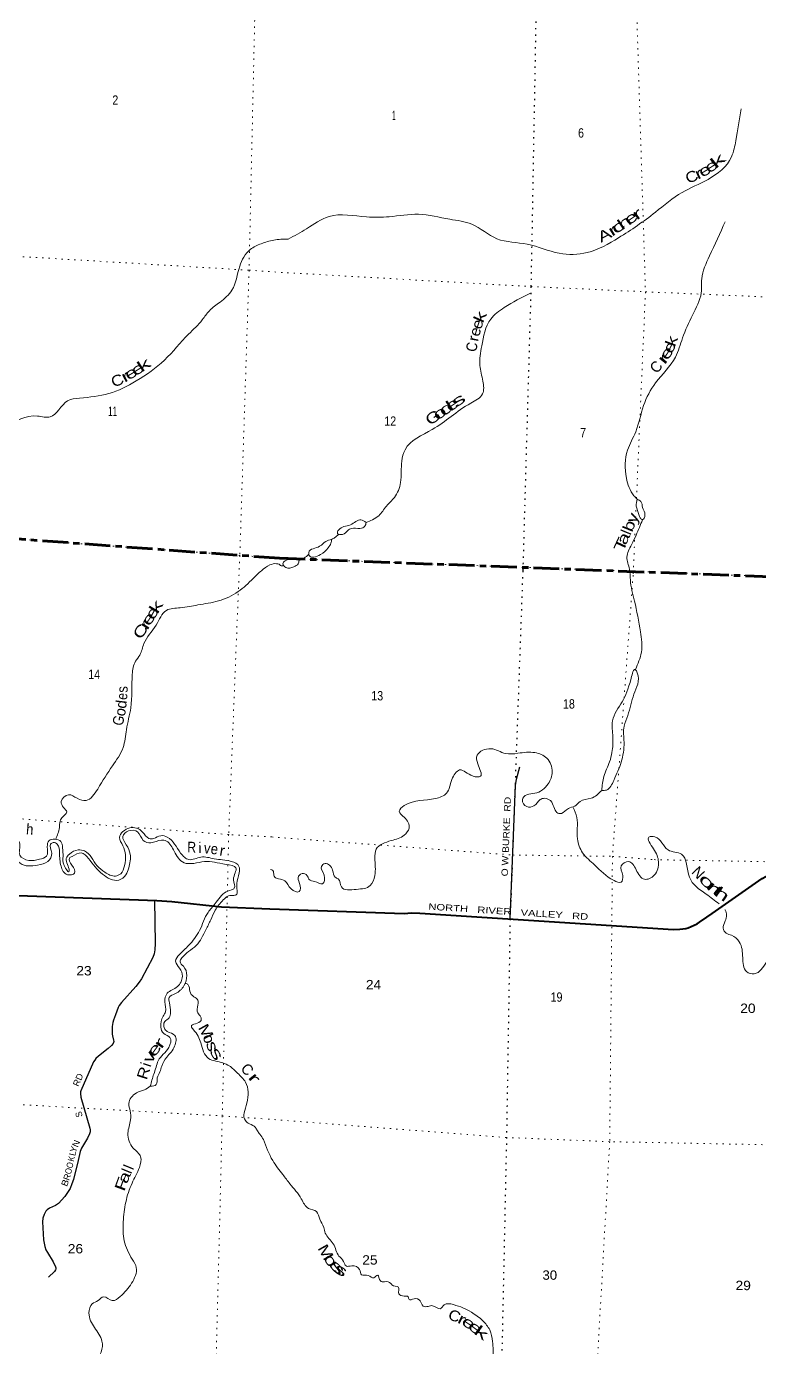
# Model space of a CAD drawing. Header units: feet. Extents: x -757852 to -501257, y -360805 to -170898.
# Drawn here: x -633352 to -619672, y -265055 to -240407 of the extents above; entities that cross this region are included whole.
import ezdxf
from ezdxf.enums import TextEntityAlignment as Align

# ---------------------------------------------------------------- set-up
doc = ezdxf.new("R2010")
doc.units = ezdxf.units.FT
doc.header["$LTSCALE"] = 80
doc.linetypes.add('DOTTED', pattern=[1.5, 0.3, -1.2])
doc.linetypes.add('LONG_DASH_SHORT_DASH', pattern=[9.9, 6, -1.2, 1.5, -1.2])
for name, color, linetype, lineweight in [('11', 7, 'LONG_DASH_SHORT_DASH', 60), ('26', 7, 'Continuous', 40), ('27', 7, 'Continuous', 13), ('29', 7, 'Continuous', 25), ('39', 7, 'Continuous', 13), ('41', 7, 'Continuous', 13), ('6', 7, 'DOTTED', 25), ('7', 7, 'DOTTED', 13)]:
    doc.layers.add(name, color=color, linetype=linetype, lineweight=lineweight)
doc.layers.add('30', color=7, linetype='Continuous')

msp = doc.modelspace()

# ---------------------------------------------------------------- linework, layer by layer
at = {"layer": '11'}
msp.add_line((-628624.4, -250336.69), (-597209.49, -251522.57), dxfattribs=at)
msp.add_lwpolyline([(-628624.4, -250336.69), (-634658.23, -249892.33), (-634658.31, -249894.33), (-656215.38, -249505.67), (-660043.88, -249339.31)], dxfattribs=at)
at = {"layer": '26'}
for points in [[(-637751.23, -253010.48), (-637651.91, -253185.49), (-637616.79, -253266.11), (-637598.13, -253322.2), (-637342.79, -253959.74), (-637297.6, -254050.62), (-637120.72, -254362.64), (-637020.12, -254573.75), (-636972.22, -254706.97), (-636946.88, -254763.67), (-636901.97, -254833.07), (-636835.54, -254904.79), (-636474.02, -255188.41), (-636357.19, -255291.53), (-635011.73, -256478.41), (-634946.55, -256527.15), (-634888.03, -256559.67), (-634818.46, -256580.9), (-634720.03, -256588.34), (-630916.53, -256724.34), (-630631.57, -256747.51), (-629707.17, -256841.83), (-628804.59, -256884.84)], [(-620537.06, -256967.89), (-619608.76, -256314.52), (-619535.1, -256275.96), (-619483.32, -256260.41), (-619439.98, -256255.52), (-619359.07, -256252.64), (-619269.37, -256264.99), (-618889.94, -256347.56), (-618785.67, -256365.32), (-618693.65, -256371.94), (-618242.32, -256406.49), (-618017.46, -256417.7), (-617944.36, -256414.53), (-617833.04, -256401.58), (-617094.34, -256286.19), (-617034.44, -256270.78), (-616990.43, -256260.42), (-616949.01, -256239.69), (-616905.01, -256200.84), (-616851.87, -256122.88), (-616822.17, -256060.97), (-616801.01, -255977.59), (-616692.64, -255117.8)], [(-628804.59, -256884.84), (-626293.37, -256968.31), (-626158.21, -256954.52), (-625999.65, -256963.61), (-621261.8, -257267.95), (-621143.96, -257261.55), (-621032.64, -257248.59), (-620988.64, -257238.23), (-620929.1, -257214.92), (-620820.11, -257163.33), (-620773.78, -257132.03), (-620637.18, -257038.36), (-620537.06, -256967.89)]]:
    msp.add_lwpolyline(points, dxfattribs=at)
at = {"layer": '29'}
for points in [[(-624314.48, -257071.86), (-624216.28, -254580.07), (-624197.35, -254461.24), (-624134.1, -254233.05)], [(-630957.22, -256721.03), (-630948.77, -257527.56), (-630953.03, -257645.75), (-630967.39, -257719.97), (-630988.93, -257789.41), (-631201.34, -258188.64), (-631244.96, -258253.91), (-631305.31, -258334.42), (-631571.8, -258632.62), (-631617.05, -258689.68), (-631636.19, -258725.6), (-631689.75, -258862.21), (-631727.12, -258960.24), (-631737.89, -259005.73), (-631747.07, -259081.19), (-631747.47, -259223.62), (-631742.97, -259255.55), (-631723.54, -259331.36), (-631721.14, -259357.7), (-631721.74, -259379.25), (-631730.11, -259396.01), (-631761.82, -259434.32), (-631821.64, -259489.39), (-632007.2, -259631.92), (-632053.75, -259677.34), (-632075.29, -259706.08), (-632096.18, -259738), (-632333.9, -260277.24), (-632340.9, -260299.87), (-632343.29, -260330.99), (-632332.69, -260401.45), (-632167.41, -260979.86), (-632162.63, -261008.59), (-632162.63, -261044.51), (-632174.59, -261080.42), (-632213.02, -261161.39), (-632324.14, -261353.38), (-632345.56, -261412.67), (-632383.54, -261578.03), (-632470.11, -261935.2), (-632500.23, -262017.95), (-632533.52, -262105.19), (-632581.38, -262179.42), (-632636.43, -262253.11), (-632753.66, -262382.94), (-632805.29, -262419.41), (-632918.77, -262471.53), (-632962.19, -262501.86), (-632985.77, -262528.99), (-633018.52, -262588.67), (-633045.59, -262658.28), (-633053.8, -262724.04), (-633033.21, -263059.03), (-633006.11, -263185.04), (-632986.96, -263249.69), (-632960.09, -263297.1), (-632853.37, -263473.86), (-632807.16, -263567.08), (-632800.92, -263586.08), (-632800.92, -263607.63), (-632805.71, -263623.2), (-632825.17, -263650.79), (-632938.3, -263756.3)]]:
    msp.add_lwpolyline(points, dxfattribs=at)
at = {"layer": '39'}
for points in [[(-639949.95, -241743.82), (-639821.94, -241656.54), (-639588.63, -241602.52), (-639342.06, -241629.43), (-639104.05, -241728.45), (-638888.34, -241659.72), (-638554.23, -241657.58), (-638272.99, -241498.67), (-638202.8, -241102.91), (-638133.96, -240918.3), (-637899.97, -240729.54), (-637644.67, -240622), (-636999.29, -240580.69), (-636554.01, -240564.42), (-636417.55, -240287.69), (-636243.59, -240261.73), (-635914.28, -240166.89), (-635918.48, -240114.44), (-635950.42, -239934.28), (-635818.7, -239850.48), (-635700.4, -239862.75), (-635706.87, -240047.58), (-635689.02, -240112.58), (-635546.14, -240169.98), (-635451.47, -240167.33), (-635478.96, -240262.9), (-635470.74, -240315.49), (-635339.32, -240412.71), (-635234.91, -240476.78), (-635093.8, -240469.76), (-634878.19, -240461.37), (-634616.33, -240396.3), (-634204.54, -240417.05), (-633996.47, -240394.31), (-633873.37, -240211.65), (-633759.55, -240006.52), (-633672.52, -239762.22), (-633562.46, -239607.25), (-633394.79, -239703.76), (-633241.91, -239705.2), (-633189.46, -239586.39), (-633312.28, -239473.38), (-633188.43, -239326.95), (-632889.4, -239349.7), (-632645.2, -239271.93), (-632305.93, -239064.81), (-632047.58, -238812.55), (-631887.77, -238673.44), (-631716.53, -238552.83), (-631597.64, -238490.7), (-631487.05, -238377.99), (-631348.68, -238449.31), (-631288.15, -238387.11), (-631161.66, -238222.67), (-630880.63, -238069.78), (-630803.47, -237877.43), (-630618.55, -237538.07), (-630388.4, -237286.81), (-630156.38, -237154.3), (-629991.1, -237031.48), (-630077.96, -236925.79), (-630166.54, -236811.99), (-630112.5, -236705.31), (-630092.11, -236525.01), (-629778.77, -236196.27), (-629424.46, -235846.87), (-629280.84, -235652.87), (-629185.87, -235469.19), (-628881.92, -235063.69), (-628594.7, -234734.01), (-628378.14, -234468.2), (-628190.3, -234275.77)], [(-619999.76, -241948.17), (-620099.1, -242540.6), (-620178.12, -242841.82), (-620617.5, -243263.2), (-621102.97, -243507.79), (-621600.86, -243876.78), (-622287.68, -244353.85), (-622874.82, -244629.09), (-623396.42, -244642.89), (-623994.11, -244474.83), (-624559.9, -244372.32), (-625031.18, -244100), (-625442.38, -244006.97), (-626026.62, -243913.87), (-626571.53, -243961.08), (-626998.18, -243964.15), (-627698.07, -243955.56), (-628116.58, -244184.4), (-628462.2, -244378.31)], [(-620295.26, -244053.71), (-620589.42, -244693.63), (-620735.2, -245119.33), (-620744.41, -245380.73), (-620907.99, -245797.75), (-621092.02, -246224.12), (-621227.35, -246581.74), (-621596.38, -247061.97), (-621820.6, -247486.92), (-621968.57, -247974.95), (-622119.41, -248315.92), (-622141.85, -248838.58), (-622000.6, -249169.72), (-621938.56, -249236.34)], [(-636440.3, -250167.34), (-636197.79, -250228.05), (-635907.84, -250107.67), (-635570.91, -250025.17), (-635443.91, -249961.32), (-635168.43, -249967.14), (-635141.55, -249831.32), (-635080.33, -249634.37), (-634816.68, -249460.75), (-634713.45, -249098.36), (-634623.57, -248542.39), (-634492.94, -248259.42), (-634140.13, -248010.54), (-633754.59, -247861.39), (-633142.62, -247682.11), (-632907.76, -247698.54), (-632581.33, -247398.43), (-632358.15, -247346.06), (-631811.92, -247263), (-631298.54, -247025.89), (-630771.79, -246636.38), (-630320.18, -246151.67), (-630065.36, -245885.21), (-629932.63, -245714.95), (-629733.79, -245553.1), (-629510.73, -245331.76), (-629366.36, -244886.36), (-629170.29, -244573.54), (-628965.24, -244464.21), (-628731.44, -244396.13), (-628462.2, -244378.31)], [(-623933.69, -245386.97), (-624424.1, -245657.57), (-624677.12, -245872.11), (-624845.69, -246373.52), (-624880.69, -246738.7), (-624822.49, -247028.66), (-624830.99, -247269.95), (-625050.31, -247441.4), (-625769.84, -247933.42), (-626278.06, -248310.1), (-626339.9, -248523.34), (-626360.1, -248925.28), (-626476.45, -249201.03), (-626625, -249362.89), (-626770.18, -249542.99), (-626885.48, -249617.44), (-627004.01, -249669.63)], [(-621938.49, -249234.33), (-621957.09, -249362.52), (-621907.31, -249523.04), (-621884.43, -249584.53), (-621839.2, -249614.32), (-621796.04, -249531.28), (-621839.31, -249388.82), (-621871.51, -249274.94), (-621938.56, -249236.34)], [(-627003.79, -249669.53), (-627100.85, -249619.9), (-627299.24, -249711.55), (-627520.03, -249810.47), (-627540.38, -249874.17), (-627446.43, -249891.58), (-627349.36, -249820.52), (-627281.49, -249778.62), (-627120.58, -249780.27), (-627028.52, -249737.21), (-627003.79, -249669.53)], [(-621841.75, -249617.94), (-621960.07, -249903.99), (-622046.9, -250084.14), (-622133.49, -250314.63), (-622085.15, -250541.82), (-622068.12, -250743.75), (-621991.37, -251135.03), (-621880.86, -251710.7), (-621862.03, -252089.87), (-621974.15, -252412.2)], [(-627514.27, -249890.02), (-627564.54, -249931.71), (-627589.36, -249950.96), (-627648.91, -249985.1)], [(-627648.91, -249985.1), (-627756.91, -250023.57), (-627872.77, -250114.11), (-628075.96, -250227.73), (-628067.97, -250286.4), (-627858.13, -250269.65), (-627714.87, -250143.84), (-627661.44, -250055.13), (-627651.34, -249985.97)], [(-628256.1, -250372.38), (-628412.38, -250350.06), (-628520.2, -250387.22), (-628558.22, -250438.22), (-628504.43, -250510.58), (-628357.02, -250495.65), (-628274.66, -250442.19), (-628258.11, -250372.3)], [(-628081.33, -250265.8), (-628162.25, -250335.42), (-628221.66, -250365.54), (-628258.11, -250372.3)], [(-632803.45, -255584.12), (-632735.21, -255364.29), (-632688.54, -255180.9), (-632598.26, -255073.5), (-632657.68, -254988.9), (-632700.18, -254880.78), (-632562.83, -254750.92), (-632404.22, -254818.94), (-632234.59, -254859.2), (-632019.85, -254645.61), (-631745.13, -254212.91), (-631546.06, -253872.04), (-631484.08, -253538.35), (-631401.35, -253128.96), (-631373.46, -252504.39), (-631312.64, -252261.17), (-631232.05, -252143.36), (-631156.13, -251928.84), (-630926.7, -251583.02), (-630736.06, -251310.24), (-630476.77, -251261.18), (-630146.92, -251208.6), (-629763.98, -251133.77), (-629395.69, -250959.87), (-629113.43, -250714.5), (-628961.45, -250569.07), (-628804.77, -250462.03), (-628677.17, -250438.43), (-628626.54, -250448.07)], [(-628544.77, -250472.98), (-628577.79, -250479.81), (-628627.95, -250447.8)], [(-622602.84, -254670.95), (-622563.49, -254410.61), (-622455.17, -254134.58), (-622412.98, -253964.94), (-622394.53, -253669.63), (-622400.19, -253373.48), (-622222.66, -253017.35), (-622054.28, -252578.35), (-621976.06, -252414.01), (-621938.07, -252477.76), (-622000.39, -252876.21), (-622116.9, -253270.73), (-622186.28, -253469.61), (-622186.93, -253773.6), (-622238.15, -254142.24), (-622378.94, -254483.56), (-622512.06, -254664.08), (-622602.84, -254670.95)], [(-622602.84, -254670.95), (-622803.22, -254818.9), (-623008.45, -254876.08), (-623108.09, -254963.16), (-623226.34, -255007.31), (-623356.35, -255099.36), (-623420.58, -255095.08), (-623536.22, -254893.7), (-623670.39, -254818.5), (-623751.76, -254843.81), (-623868.47, -254958.48), (-624003.82, -254973.83), (-624083.83, -254846.19), (-624002.06, -254752.43), (-623850.21, -254725.58), (-623602.48, -254547.08), (-623526.29, -254326.3), (-623629.9, -254068.97), (-623851.64, -253966.52), (-624167.91, -253977.5), (-624399.5, -253983.42), (-624675.99, -253893.13), (-624929.71, -254013.03), (-624919.3, -254174.46), (-624869.17, -254407.76), (-625007.9, -254404.88), (-625257.34, -254289.37), (-625402.52, -254469.47), (-625501.94, -254721.65), (-625708.73, -254823.07), (-626290.85, -254955.54), (-626385.03, -255058.92), (-626290.53, -255175), (-626203.03, -255375.39), (-626292.17, -255507.14), (-626535.2, -255609.29), (-626816.53, -255770.49), (-626840.35, -255932.73), (-626841.92, -256262.86), (-626926.95, -256449.11), (-627188.94, -256518.38), (-627466.99, -256472.33), (-627528.14, -256323.2), (-627585.35, -256290.98), (-627631.13, -256162.53), (-627771.56, -256036.77), (-627839.79, -256088.73), (-627789.26, -256253.59), (-627819.11, -256415.61), (-627968.41, -256370.07), (-628065.81, -256336.44), (-628090.38, -256291.28), (-628172.37, -256219.93), (-628268.8, -256272.9), (-628249.36, -256406.47), (-628254.82, -256561.3), (-628405.98, -256511.67), (-628525.4, -256360.49), (-628638.74, -256322.26), (-628712.03, -256289.47), (-628733.31, -256208.19), (-628747.9, -256165.4), (-628791.54, -256147.75)], [(-631036.67, -260192.09), (-630972.53, -259969.1), (-630927.69, -259837.95), (-630889.31, -259718.64), (-630691.4, -259468.24), (-630668.92, -259286), (-630786.98, -259209.37), (-630841.19, -259090.77), (-630797.85, -258887.16), (-630752.62, -258802.28), (-630764.24, -258616.81), (-630720.5, -258459.47), (-630528.96, -258333.56), (-630437.73, -258141.71), (-630488.73, -257989.03), (-630564.77, -257861.6), (-630494.02, -257737.41), (-630321.02, -257566.58), (-630115.96, -257284.26), (-629957.3, -256947.98), (-629826.86, -256785.7), (-629622.03, -256567.73), (-629522.07, -256529.06), (-629468.63, -256496.78), (-629481.23, -256339.44), (-629437.19, -256115.73), (-629622.13, -256052.8), (-630024.76, -256000.2), (-630225.13, -256033.27), (-630405.8, -256020.78), (-630591.5, -255806.96), (-630735.84, -255618.76), (-630829.67, -255597.31), (-631024.71, -255650.68), (-631167.94, -255603.32), (-631273.14, -255446.7), (-631445.56, -255428.47), (-631549.7, -255529.34), (-631484.7, -255684.53), (-631412.36, -255860.1), (-631439.52, -256118.61), (-631494.33, -256247.39), (-631626.54, -256345.25), (-631928.58, -256235.9), (-632193.94, -255940.79), (-632325.22, -255839.55), (-632498.58, -255905.77), (-632545.86, -255934.26), (-632500.26, -256068.64), (-632450.98, -256213.21), (-632582.88, -256244.71), (-632704.09, -256085.49), (-632733.63, -255837.03), (-632774.3, -255676.67), (-632849.69, -255645.82), (-632898.91, -255672.22), (-632878.62, -255839.9), (-632950.49, -255996.23), (-633142.08, -256065.82), (-633466.89, -256032.09), (-633539.75, -255928.92), (-633538.26, -255713.74), (-633561.51, -255630.44), (-633693.59, -255609.63), (-633804.39, -255728.37), (-633851.45, -255865.48), (-633778.31, -255960.62), (-633654.81, -256111.87), (-633725.21, -256226.02), (-633945.3, -256189.99), (-634193.4, -256034.29), (-634256.96, -255895.24), (-634187.26, -255801.19), (-634045.5, -255717.75), (-634030.56, -255635.81), (-634183.03, -255507.67), (-634449.41, -255299.02), (-634607.64, -255335.6), (-634820.95, -255450.68), (-634978.99, -255366.59), (-634937.47, -255215.2), (-634846.8, -255053.9), (-634909.52, -254876.26), (-635004.2, -254764.26), (-635166.67, -254758.94), (-635235.95, -254888.74), (-635139.32, -255002.82), (-635104.44, -255098.6), (-635204.98, -255211.68), (-635336.01, -255160.73), (-635480.52, -255034.88)], [(-623142.89, -254980.05), (-623069.31, -255175.93), (-623057.21, -255574.99), (-622959.7, -255834.12), (-622734.46, -256065.54), (-622372.47, -256356.15), (-622242.71, -256384.89), (-622210.11, -256259.2), (-622239.98, -256078.97), (-622102.36, -255999.26), (-621960.84, -256151.23), (-621806.17, -256329.83), (-621620.47, -256255.85), (-621543.22, -256004.9), (-621635.26, -255762.07), (-621720.05, -255541.64), (-621611.26, -255537.43), (-621364.33, -255781.7), (-621113.68, -255863.02), (-620965.79, -256291.03), (-620654.96, -256606.01), (-620410.25, -256788.79)], [(-631036.83, -260192.19), (-630927.02, -260163.83), (-630906.51, -260037.84), (-630858.36, -259926.92), (-630822.34, -259817.58), (-630727.94, -259649.98), (-630581.96, -259446), (-630579.02, -259246.98), (-630719.25, -259171.57), (-630773.56, -259113.3), (-630767.12, -258986.81), (-630686.21, -258917.29), (-630660.45, -258813.62), (-630680.39, -258635.9), (-630682.98, -258537.25), (-630567.76, -258464.93), (-630409.82, -258321.72), (-630354.77, -258128.58), (-630419.07, -257953.3), (-630480.57, -257870.64), (-630445.81, -257797.46), (-630324.96, -257679.08), (-630178.05, -257563.64), (-630000.91, -257274.29), (-629905.8, -257086.6), (-629823.03, -256906.52), (-629675.53, -256716.68), (-629576.25, -256639.77), (-629475.34, -256631.3), (-629422.32, -256611.07), (-629415.7, -256536.89), (-629419.24, -256408.03), (-629378.19, -256212.37), (-629379.93, -256089.61), (-629523.62, -255997.99), (-629841.77, -255946.39), (-630094.3, -255917.25), (-630315.26, -255963.67), (-630469.96, -255841.48), (-630719.1, -255542.93), (-630842.94, -255516.38), (-630969.51, -255568.17), (-631064.04, -255566.81), (-631180.69, -255450), (-631297.19, -255373.93), (-631421.32, -255371.54), (-631612.78, -255549.21), (-631549.79, -255704.33), (-631501.36, -255873.01), (-631518.57, -256077.57), (-631588.15, -256225.94), (-631688.32, -256270.63), (-631885.04, -256199.24), (-632029.76, -256079.42), (-632263.53, -255801.53), (-632383.62, -255783.16), (-632549.36, -255861.72), (-632606.51, -255942.15), (-632584.25, -256053.57), (-632552.22, -256173.39), (-632552.5, -256181.43), (-632645.31, -256073.51), (-632665.47, -255901.82), (-632676.06, -255744.55), (-632708.02, -255622.72), (-632823.4, -255584.41), (-632928.89, -255608.8), (-632961.1, -255724.31), (-632975.25, -255898.8), (-633108.07, -255956.41), (-633308.02, -255977.42), (-633475.62, -255878.91), (-633474.2, -255665.75), (-633500.3, -255606.48), (-633653.43, -255554.75), (-633791.15, -255580), (-633883.34, -255741.64), (-633918.08, -255929.48), (-633822.13, -256005.32), (-633753.22, -256106.34), (-633760.8, -256150.32), (-633975.32, -256070.25), (-634161.82, -255936.86), (-634140.57, -255847.11), (-634013.86, -255791.29), (-633922.59, -255655.76), (-633974.82, -255595.56), (-634187.81, -255356.64), (-634454.99, -255228.42), (-634662.3, -255287.39), (-634793.18, -255347.08)], [(-620300.33, -256900.9), (-620299.21, -256902.44), (-620294.31, -257105.95), (-620333.36, -257243.49), (-620278.34, -257338.05), (-620179.07, -257375.78), (-620032.53, -257499.73), (-619968.45, -257793.92), (-619897.14, -258054.14), (-619753.73, -258095.44), (-619524.82, -257880.04), (-619400.66, -257725.37), (-619286.13, -257616.41)], [(-630378.34, -258273.37), (-630328.58, -258300.49), (-630298.63, -258422.25), (-630223.7, -258523.48), (-630147.42, -258586.55), (-630148.58, -258677.03), (-630149.69, -258823.82), (-630094.07, -258902.24), (-630088.21, -258964.81), (-630269.29, -259079.02), (-630229.12, -259138.79), (-630092.92, -259387.04), (-629948.14, -259677.84), (-629814.96, -259724.84), (-629562.53, -259814.32), (-629406.32, -259950.64), (-629259.27, -260118.82), (-629234.71, -260509.92), (-629260.24, -260836.87), (-629183.82, -260895.92), (-629073.45, -260962.22), (-629035.51, -261027.94), (-628987.44, -261092.02), (-628923.39, -261189.01)], [(-632285.47, -266125.33), (-632218.56, -265906.62), (-632141.68, -265722.3), (-631910.2, -265720.51), (-631785.4, -265604.29), (-631834.49, -265512.02), (-632026.18, -265354.31), (-631956.92, -265157.65), (-631939.7, -264953.1), (-632079.78, -264700.69), (-632182.92, -264427.47), (-632120.53, -264254.7), (-632013.84, -264196.16), (-631908.74, -264125.49), (-631746.26, -264197.67), (-631600.75, -264122.41), (-631386.76, -263872.6), (-631298.05, -263580.08), (-631373.1, -263424.53), (-631524.02, -263079.21), (-631541.87, -262726.57), (-631494.77, -262358.14), (-631377.69, -262002.28), (-631240.74, -261711.49), (-631217.63, -261511.17), (-631354.85, -261349.37), (-631455.76, -261070.2), (-631404.7, -260818.58), (-631413.08, -260655.36), (-631438.44, -260517.67), (-631294.61, -260317.65), (-631147.8, -260262.55), (-631036.67, -260192.09)], [(-628923.39, -261189.01), (-628749.56, -261581.11), (-628561.62, -261843.43), (-628426.9, -262017.3), (-628215.49, -262298.57), (-628080.84, -262474.45), (-627934.05, -262533.99), (-627870.68, -262677.16), (-627795.54, -262828.79), (-627767.15, -262936.5), (-627619.21, -263135), (-627512.6, -263364.25), (-627425.65, -263465.97), (-627380.32, -263550.11), (-627269.59, -263547.98), (-627127.1, -263615.42), (-627090.31, -263713.36), (-626966.07, -263727.81), (-626862.92, -263769.7), (-626788.73, -263719.97), (-626738.3, -263830.47), (-626662.29, -263843.22), (-626542.71, -263875.63), (-626523.54, -263902.48), (-626402.3, -263945.01), (-626392.56, -264068.16), (-626291.49, -264111.99), (-626219.5, -264124.6), (-626201.25, -264177.59), (-626110.18, -264162.69), (-625994.83, -264200.98), (-625939.89, -264297.55), (-625845.58, -264304.9), (-625762.62, -264291.72), (-625621.79, -264349.04), (-625546.82, -264277.19), (-625373.58, -264271.22), (-625038.5, -264411.9), (-624826.86, -264572.38), (-624696.09, -264744.1), (-624643.31, -264959.37), (-624638.5, -265279.65), (-624683.76, -265479.39), (-624689.9, -265710.7), (-624629.72, -265944.35), (-624631.11, -266040.94), (-624603.07, -266158.7), (-624608.48, -266255.15), (-624577.37, -266336.11)]]:
    msp.add_spline(points, degree=3, dxfattribs=at)
at = {"layer": '6'}
msp.add_lwpolyline([(-623239.37, -220584.67), (-623331.16, -223314.31), (-623319.91, -223737.5), (-623549.73, -228490.83), (-623550.52, -228969.97), (-623710.52, -233854.63), (-623711.88, -234178.72), (-623825.99, -239131.43), (-623820.09, -239477.93), (-623925.35, -245264.46), (-624078.06, -250570.15), (-624268.89, -255879.46), (-624315.41, -257072.23), (-624382.12, -261143.32), (-624492.99, -266339.15)], dxfattribs=at)
at = {"layer": '7'}
msp.add_line((-629585.33, -256062.43), (-629596.52, -256555), dxfattribs=at)
for points in [[(-628461.55, -220441.41), (-628561.84, -223036.63), (-628860.88, -228364.32), (-628962.41, -233682.97), (-629056.78, -238969.7), (-629191.82, -244958.97), (-629364.56, -250284.49), (-629572.45, -255495.39), (-629583.54, -255983.5)], [(-621069.14, -220643.86), (-621233.54, -223911.79), (-621494.36, -229145.21), (-621706.65, -234257.53), (-621969.63, -239494.91), (-621785.98, -245362.1), (-621969.36, -249568.39)], [(-639750.46, -244445.08), (-634493.21, -244642.84), (-629191.82, -244958.97), (-628477.74, -245006.63)], [(-628477.74, -245006.63), (-623925.35, -245264.46), (-621785.98, -245362.1), (-618872.95, -245487.04), (-616634.53, -245457.31), (-611354.38, -245726.19), (-606147.86, -245959.12), (-600950.22, -246157.3), (-597075.77, -246342.89)], [(-660043.88, -249339.31), (-656206.94, -249507.1), (-650487.47, -249606.86), (-645292.91, -249697.92), (-640003.95, -249798.83), (-634728.44, -249890.44), (-629382.06, -250282.5), (-628624.4, -250336.69)], [(-621983.01, -249881.6), (-622016.64, -250652.96), (-622402.76, -255902.09), (-622453.61, -261229.49), (-622744.55, -266386.85)], [(-597209.49, -251522.57), (-601057.18, -251377.09), (-606327.17, -251174.14), (-611604.67, -250978.34), (-616801.34, -250780.89), (-622008.72, -250579.18), (-624072.11, -250507.58), (-628624.4, -250336.69)], [(-628767.61, -255540.91), (-629572.45, -255495.39), (-634803.86, -255100.8)], [(-628767.61, -255540.91), (-624264.12, -255877.07), (-622402.76, -255902.09), (-621622.25, -255963.86), (-617076.02, -256047.78), (-616265.71, -256078.51)], [(-629598.72, -256651.6), (-629691.82, -260749.04), (-629823.67, -266014.31), (-629828.96, -266192.76)], [(-640346.68, -260340.19), (-635086.29, -260447.68), (-629691.82, -260749.04), (-628912.42, -260803.19)], [(-597479.49, -261900.61), (-601462.5, -261696.43), (-606664.93, -261563.18), (-611919.32, -261420.04), (-617320.45, -261330.1), (-622453.61, -261229.49), (-624384.41, -261151.29), (-628912.42, -260803.19)]]:
    msp.add_lwpolyline(points, dxfattribs=at)

# ---------------------------------------------------------------- texts
at = {"layer": '27', "width": 1.3}
msp.add_text('NORTH   RIVER   VALLEY   RD', height=120, rotation=356.325, dxfattribs=at).set_placement((-625844.29, -256897.24))
at = {"layer": '30'}
for s, rotation, width, p in [('O W BURKE  RD', 87.743, 1.2, (-624358.28, -256278.2)), ('RD', 66.21, 1.05, (-632380.41, -260209.22))]:
    msp.add_text(s, height=120, rotation=rotation, dxfattribs=dict(at, width=width)).set_placement(p)
msp.add_text('S', height=120, rotation=105.947, dxfattribs=at).set_placement((-632298.06, -260756.25))
for s, rotation, width, p in [('N', 66.939, 1.1, (-632367.76, -261287.56)), ('K', 76.376, 0.9, (-632454.04, -261562.54)), ('L', 77.065, 1.05, (-632429.95, -261458.17)), ('Y', 72.136, 1.05, (-632412.72, -261390.36)), ('O', 76.376, 0.85, (-632506.09, -261791.59)), ('O', 76.376, 0.85, (-632480.66, -261681.53)), ('B', 69.114, 1.15, (-632573.23, -262019.23))]:
    msp.add_text(s, height=120, rotation=rotation, dxfattribs=dict(at, width=width)).set_placement(p, align=Align.CENTER)
msp.add_text('R', height=120, rotation=69.999, dxfattribs=at).set_placement((-632534.7, -261909.18), align=Align.CENTER)
at = {"layer": '41'}
for s, rotation, width, p in [('e', 29.564, 1.45, (-620633.33, -243179.58)), ('e', 32.433, 1.55, (-620506.02, -243095.84)), ('k', 39.284, 2.05, (-620375.01, -242990.48)), ('C', 23.688, 1.2, (-620882.88, -243303.78)), ('r', 25.364, 1.5, (-620749.13, -243242.75)), ('h', 34.356, 1.7, (-622124.34, -244148.32)), ('e', 34.356, 1.6, (-622003.63, -244062.89)), ('r', 35.213, 1.85, (-621886.05, -243987.85)), ('A', 27.736, 1.4, (-622506.36, -244391.56)), ('r', 31.665, 1.7, (-622347.82, -244296.96)), ('c', 34.356, 1.8, (-622244.4, -244226.38)), ('k', 65.885, 1.5, (-624784.32, -245868.52)), ('e', 71.512, 1.15, (-624833.1, -245996.67)), ('r', 79.335, 1.1, (-624904.12, -246251.57)), ('e', 74.266, 1.1, (-624873.61, -246132.28)), ('k', 69.584, 1.4, (-621205.35, -246315.33)), ('C', 81.259, 0.9, (-624931.69, -246406.43)), ('e', 55.955, 1.6, (-621311.38, -246558.94)), ('e', 63.693, 1.35, (-621250.68, -246440.71)), ('e', 31.966, 1.55, (-631223.52, -246884.18)), ('k', 33.367, 1.8, (-631103.95, -246806.69)), ('r', 50.739, 2, (-621376.46, -246667.69)), ('C', 24.409, 1.2, (-631611.8, -247107.07)), ('r', 27.98, 1.6, (-631456.61, -247027.2)), ('e', 30.819, 1.5, (-631350.52, -246963.74)), ('d', 34.368, 1.8, (-625454.74, -247621.01)), ('e', 34.362, 1.65, (-625341, -247543.11)), ('s', 34.362, 1.9, (-625228.31, -247464.44)), ('G', 34.368, 1.35, (-625699.11, -247788.12)), ('o', 34.368, 1.6, (-625576.27, -247704.12)), ('b', 67.528, 1.35, (-622000.35, -249770.42)), ('y', 67.528, 1.35, (-621936.37, -249620.67)), ('a', 64.914, 1.45, (-622110.19, -250007.85)), ('T', 65.215, 1.55, (-622156.24, -250123.45)), ('k', 59.127, 1.7, (-630844.78, -251292.93)), ('e', 56.041, 1.6, (-630989.77, -251520.58)), ('e', 60.842, 1.45, (-630920.67, -251408.02)), ('C', 56.836, 1.4, (-631137.8, -251754.54)), ('r', 57.041, 1.75, (-631052.25, -251626.83)), ('e', 85.052, 0.85, (-631466.55, -252923.27)), ('s', 90.113, 0.9, (-631459.51, -252785.4)), ('d', 83.545, 1.05, (-631482.2, -253073.18)), ('G', 78.486, 0.9, (-631534.24, -253383.81)), ('h', 355.687, 0.9, (-633294.79, -255494.95)), ('R', 359.02, 0.85, (-630264.61, -255831.01)), ('v', 353.883, 0.9, (-629983.78, -255850.09)), ('e', 352.629, 0.9, (-629850.7, -255862.08)), ('r', 350.947, 1.05, (-629706.97, -255891.13)), ('o', 315.731, 2, (-620704.59, -256444.86)), ('r', 315.731, 2.25, (-620596.26, -256546)), ('t', 321.102, 1.75, (-620501.2, -256620.66)), ('h', 324.804, 1.75, (-620410.21, -256689.77)), ('M', 298.863, 1.25, (-630084.31, -259221.6)), ('r', 54.301, 1.85, (-630782.59, -259444.69)), ('o', 286.357, 1.1, (-630036.31, -259336.1)), ('v', 61.142, 1.55, (-630966.56, -259694.22)), ('e', 53.726, 1.7, (-630886.67, -259566.61)), ('s', 288.357, 1.4, (-629972.19, -259478.06)), ('s', 300.968, 1.75, (-629880.04, -259636.81)), ('R', 71.799, 1.2, (-631069.05, -259978.44)), ('r', 308.886, 2, (-629167.58, -260100.85)), ('F', 69.702, 1.55, (-631482.27, -262054.41)), ('a', 66.818, 1.4, (-631435.81, -261932.4)), ('M', 299.262, 1.3, (-627847.67, -263342.34)), ('o', 302.23, 1.55, (-627750.09, -263497.57)), ('s', 315.76, 2.3, (-627611.73, -263640.57)), ('s', 330.046, 1.75, (-627521.53, -263708.88)), ('C', 338.686, 1.15, (-625389.09, -264573.2)), ('r', 334.284, 1.5, (-625254.69, -264632.39)), ('e', 326.993, 1.6, (-625140.4, -264694.86)), ('e', 323.287, 1.7, (-625021.14, -264780.73)), ('k', 323.437, 1.9, (-624909.75, -264874.31))]:
    msp.add_text(s, height=200, rotation=rotation, dxfattribs=dict(at, width=width)).set_placement(p, align=Align.CENTER)
for s, rotation, p in [('C', 47.904, (-621514.32, -246830.07)), ('l', 67.528, (-622055.02, -249888.07)), ('o', 78.665, (-631501.79, -253225.42)), ('i', 0.953, (-630108.35, -255841.89)), ('N', 313.507, (-620871.15, -256274.55)), ('i', 72.103, (-631022.39, -259818.81)), ('C', 313.201, (-629297.25, -259947.92)), ('l', 67.509, (-631382.94, -261814.92)), ('l', 67.699, (-631347.42, -261742.09))]:
    msp.add_text(s, height=200, rotation=rotation, dxfattribs=at).set_placement(p, align=Align.CENTER)
at = {"layer": '7'}
for s, width, p in [('2', 0.85, (-631745.75, -241869.64)), ('1', 0.4, (-626517.47, -242154.9)), ('6', 0.85, (-623045.31, -242483.16)), ('11', 0.65, (-631825.61, -247679.48)), ('12', 0.85, (-626664.74, -247863.59)), ('7', 0.85, (-623006.43, -248079.26)), ('14', 0.85, (-632195.52, -252591.69)), ('13', 0.85, (-626907.74, -252990.94)), ('18', 0.85, (-623326.63, -253143.75)), ('23', 1.1, (-632419.04, -258125.34)), ('24', 1.1, (-627009.23, -258385.01)), ('19', 0.85, (-623557.94, -258616.79)), ('20', 1.1, (-620015.36, -258826.14)), ('26', 1.1, (-632578.47, -263314.85)), ('25', 1.1, (-627077.01, -263524.4)), ('30', 1.05, (-623710.14, -263807.45)), ('29', 1.1, (-620103.13, -264001.11))]:
    msp.add_text(s, height=175, dxfattribs=dict(at, width=width)).set_placement(p)

doc.saveas('drawing.dxf')
